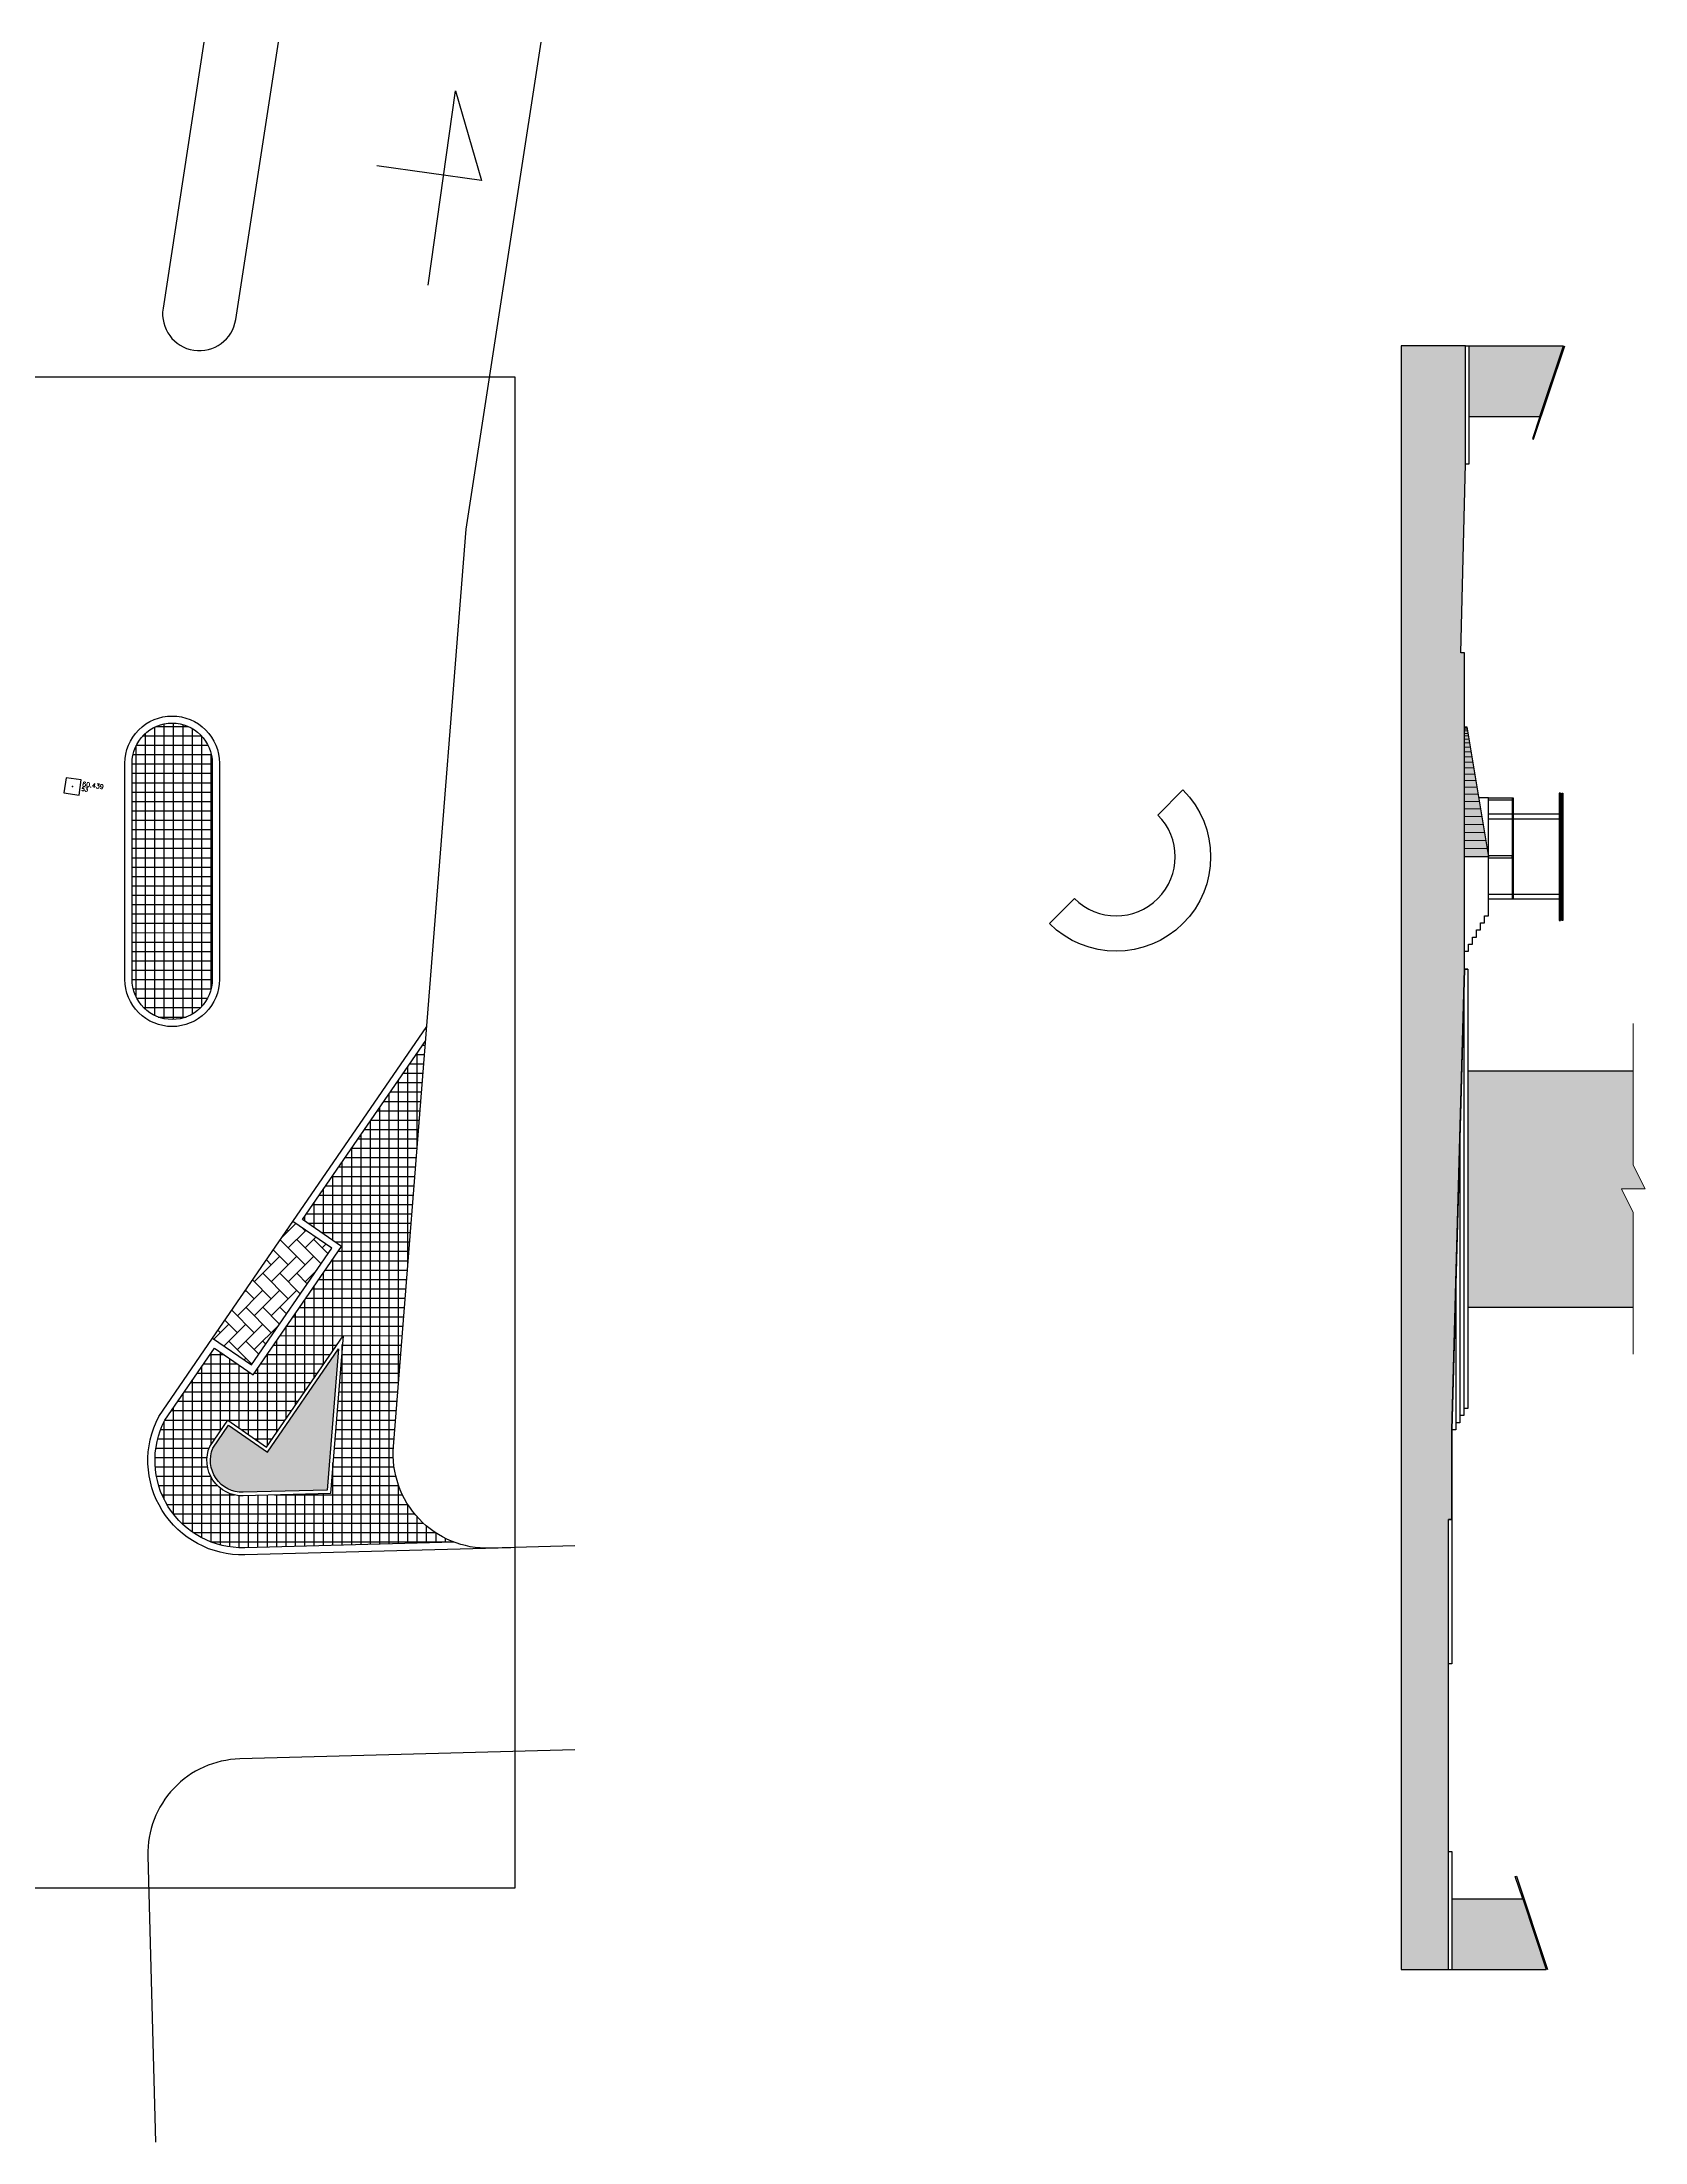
# Model space of a CAD drawing. Extents: x 387222 to 388513, y 9633222 to 9634061.
# Drawn here: x 387838.9 to 387906.8, y 9633404 to 9633492.9 of the extents above; entities that cross this region are included whole.
import ezdxf

# ---------------------------------------------------------------- set-up
doc = ezdxf.new("R2010")
doc.units = 0
doc.header["$LTSCALE"] = 0.049213
doc.header["$PDSIZE"] = -2.5
for name, color, linetype, lineweight in [('ARQ_ALVENARIA', 1, 'Continuous', 0), ('PAISAGISMO', 73, 'Continuous', 25), ('Rachura', 253, 'Continuous', 5)]:
    doc.layers.add(name, color=color, linetype=linetype, lineweight=lineweight)
for name, color, linetype in [('HACH', 8, 'Continuous'), ('MEIO-FIO', 3, 'Continuous'), ('P04', 41, 'Continuous'), ('P08', 8, 'Continuous'), ('P1', 1, 'Continuous'), ('P2', 2, 'Continuous'), ('PT-COTA', 2, 'Continuous'), ('PT-DESC', 9, 'Continuous'), ('PT-PONTO', 1, 'Continuous')]:
    doc.layers.add(name, color=color, linetype=linetype)
doc.styles.add('ROMANS', font='ROMANS.shx')

# ---------------------------------------------------------------- blocks, each defined once
blk = doc.blocks.new('MARCO')
at = {"color": 3}
blk.add_lwpolyline([(-2.5, -2.5), (2.5, -2.5), (2.5, 2.5), (-2.5, 2.5)], close=True, dxfattribs=at)
at = {"color": 1, "const_width": 0.25}
blk.add_lwpolyline([(-0.12, 0, 1), (0.12, 0, 1)], format="xyb", close=True, dxfattribs=at)
blk.add_point((0, 0))
at = {"layer": 'PT-COTA', "style": 'ROMANS'}
blk.add_attdef('COTA', (3, 0.5), '', height=1.5, dxfattribs=at)
at = {"layer": 'PT-DESC', "style": 'ROMANS', "flags": 8}
blk.add_attdef('DESC', (3, -2.3), '', height=1, dxfattribs=at)
at = {"layer": 'PT-PONTO', "style": 'ROMANS'}
blk.add_attdef('PONTO', (3, -1), '', height=1.25, dxfattribs=at)

msp = doc.modelspace()

# ---------------------------------------------------------------- hatches: boundary and pattern name
at = {"layer": 'HACH'}
h = msp.add_hatch(dxfattribs=at)
h.set_pattern_fill('AR-PARQ1', color=256, scale=0.001, angle=45)
h.set_pattern_definition([(135, (0, 100), (-0.431052293811, 3e-17), [0.3048, -0.3048]), (135, (0.03592, 100.03592), (-0.431052293811, 3e-17), [0.3048, -0.3048]), (135, (0.07184, 100.07184), (-0.431052293811, 3e-17), [0.3048, -0.3048]), (135, (0.10776, 100.10776), (-0.431052293811, 3e-17), [0.3048, -0.3048]), (135, (0.14368, 100.14368), (-0.431052293811, 3e-17), [0.3048, -0.3048]), (135, (0.1796, 100.1796), (-0.431052293811, 3e-17), [0.3048, -0.3048]), (135, (0.21553, 100.21553), (-0.431052293811, 3e-17), [0.3048, -0.3048]), (45, (-0.21553, 100.21553), (0.431052293811, -3e-17), [0.3048, -0.3048]), (45, (-0.25145, 100.25145), (0.431052293811, -3e-17), [0.3048, -0.3048]), (45, (-0.28737, 100.28737), (0.431052293811, -3e-17), [0.3048, -0.3048]), (45, (-0.3233, 100.3233), (0.431052293811, -3e-17), [0.3048, -0.3048]), (45, (-0.3592, 100.3592), (0.431052293811, -3e-17), [0.3048, -0.3048]), (45, (-0.39513, 100.39513), (0.431052293811, -3e-17), [0.3048, -0.3048]), (45, (-0.43105, 100.43105), (0.431052293811, -3e-17), [0.3048, -0.3048])])
h.paths.add_polyline_path([(387896.495, 9633480.079), (387896.495, 9633411.311), (387898.495, 9633411.311), (387898.495, 9633430.37), (387898.645, 9633430.37), (387898.645, 9633434.17), (387898.815, 9633440.425), (387899.175, 9633453.67), (387899.175, 9633467.078), (387899.025, 9633467.078), (387899.225, 9633475.079), (387899.225, 9633480.079)])
h = msp.add_hatch(dxfattribs=at)
h.set_pattern_fill('AR-SAND', color=256, scale=0.001, angle=-90, style=0)
h.set_pattern_definition([(307.5, (-9245376.52059, 10021541.200707), (0.04894132373293, 0.00160003129598), [0, -0.038608, 0, -0.04318, 0, -0.041275]), (277.5, (-9245376.52059, 10021541.200707), (0.07168251005684, -0.0449523283138), [0, -0.020828, 0, -0.034798, 0, -0.013335]), (237.5, (-9245376.52059, 10021541.23195), (0.00014371846785, -0.07909923702415), [0, -0.0127, 0, -0.04572, 0, -0.05969]), (227.5, (-9245376.52059, 10021541.23195), (0.0222929323257, -0.07635564524723), [0, -0.00635, 0, -0.029972, 0, -0.03429])])
h.paths.add_polyline_path([(387903.375, 9633480.079), (387902.375, 9633477.079), (387899.375, 9633477.079), (387899.375, 9633480.079)])
h = msp.add_hatch(dxfattribs=at)
h.set_pattern_fill('AR-SAND', color=256, scale=0.001, angle=-90, style=0)
h.set_pattern_definition([(307.5, (-9245450.100662, 10021110.16766), (0.04894132373293, 0.00160003129598), [0, -0.038608, 0, -0.04318, 0, -0.041275]), (277.5, (-9245450.10066, 10021110.16766), (0.07168251005684, -0.0449523283138), [0, -0.020828, 0, -0.034798, 0, -0.013335]), (237.5, (-9245450.100662, 10021110.198902), (0.00014371846785, -0.07909923702415), [0, -0.0127, 0, -0.04572, 0, -0.05969]), (227.5, (-9245450.10066, 10021110.1989), (0.0222929323257, -0.07635564524723), [0, -0.00635, 0, -0.029972, 0, -0.03429])])
h.paths.add_polyline_path([(387899.175, 9633463.936), (387899.275, 9633463.936), (387900.195, 9633458.436), (387899.175, 9633458.436)])
h = msp.add_hatch(dxfattribs=at)
h.set_pattern_fill('AR-SAND', color=256, scale=0.005, style=0)
h.set_pattern_definition([(37.5, (0, 100), (-0.00800015648, 0.2447066186647), [0, -0.19304, 0, -0.2159, 0, -0.206375]), (7.5, (0, 100), (0.224761641569, 0.358412550284), [0, -0.10414, 0, -0.17399, 0, -0.066675]), (327.5, (-0.1562, 100), (0.3954961851207, 0.0007185923393), [0, -0.0635, 0, -0.2286, 0, -0.29845]), (317.5, (-0.1562, 100), (0.381778226236, 0.111464661629), [0, -0.03175, 0, -0.14986, 0, -0.17145])])
h.paths.add_polyline_path([(387905.825, 9633444.37), (387906.825, 9633444.37), (387906.325, 9633445.37), (387906.325, 9633449.37), (387899.325, 9633449.37), (387899.325, 9633439.37), (387906.325, 9633439.37), (387906.325, 9633443.37)])
h = msp.add_hatch(dxfattribs=at)
h.set_pattern_fill('AR-SAND', color=256, scale=0.001, angle=-90, style=0)
h.set_pattern_definition([(307.5, (-9245377.25059, 10021466.15002), (0.04894132373293, 0.00160003129598), [0, -0.038608, 0, -0.04318, 0, -0.041275]), (277.5, (-9245377.25059, 10021466.15002), (0.07168251005684, -0.0449523283138), [0, -0.020828, 0, -0.034798, 0, -0.013335]), (237.5, (-9245377.25059, 10021466.18126), (0.00014371846785, -0.07909923702415), [0, -0.0127, 0, -0.04572, 0, -0.05969]), (227.5, (-9245377.25059, 10021466.18126), (0.0222929323257, -0.07635564524723), [0, -0.00635, 0, -0.029972, 0, -0.03429])])
h.paths.add_polyline_path([(387902.645, 9633411.311), (387901.645, 9633414.311), (387898.645, 9633414.311), (387898.645, 9633411.311)])
at = {"layer": 'P04'}
h = msp.add_hatch(dxfattribs=at)
h.set_pattern_fill('NET', color=256, scale=0.125, angle=90)
edge = h.paths.add_edge_path()
edge.add_arc((387844.443, 9633453.245), 1.7, -90, 0, ccw=False)
edge.add_arc((387844.443, 9633453.245), 1.7, 180, 270, ccw=False)
edge.add_line((387842.743, 9633453.245), (387842.743, 9633462.395))
edge.add_arc((387844.443, 9633462.395), 1.7, 90, 180, ccw=False)
edge.add_arc((387844.443, 9633462.395), 1.7, 0, 90, ccw=False)
edge.add_line((387846.143, 9633462.395), (387846.143, 9633453.245))
h = msp.add_hatch(dxfattribs=at)
h.set_pattern_fill('NET', color=256, scale=0.125, angle=90)
h.paths.add_polyline_path([(387855.18, 9633450.652), (387849.968, 9633443.07), (387851.616, 9633441.937), (387847.878, 9633436.498), (387846.229, 9633437.631), (387844.132, 9633434.579, 0.571482), (387847.515, 9633429.175), (387856.383, 9633429.414, -0.33339), (387853.815, 9633433.47)])
h.paths.add_polyline_path([(387851.679, 9633438.144), (387851.149, 9633431.473), (387847.455, 9633431.374, -0.548348), (387846.039, 9633433.47), (387846.796, 9633434.572), (387848.444, 9633433.439)], flags=16)
h.paths.add_polyline_path([(387851.485, 9633437.597), (387851.01, 9633431.62), (387847.451, 9633431.524, -0.544936), (387846.171, 9633433.397), (387846.835, 9633434.363), (387848.483, 9633433.23)], flags=0)
at = {"layer": 'P08'}
h = msp.add_hatch(dxfattribs=at)
h.set_pattern_fill('AR-HBONE', color=256, scale=0.005, angle=90)
h.paths.add_polyline_path([(387851.199, 9633441.86), (387849.551, 9633442.993), (387846.152, 9633438.048), (387847.8, 9633436.915)])
at = {"layer": 'PAISAGISMO', "ltscale": 0.5}
h = msp.add_hatch(color=256, dxfattribs=at)
h.dxf.hatch_style = 1
edge = h.paths.add_edge_path()
edge.add_line((387851.485, 9633437.597), (387851.01, 9633431.62))
edge.add_line((387851.01, 9633431.62), (387847.451, 9633431.524))
edge.add_arc((387847.415, 9633432.874), 1.35, 157.19146, 271.54171, ccw=False)
edge.add_line((387846.171, 9633433.397), (387846.835, 9633434.363))
edge.add_line((387846.835, 9633434.363), (387848.483, 9633433.23))
edge.add_line((387848.483, 9633433.23), (387851.485, 9633437.597))

# ---------------------------------------------------------------- linework, layer by layer
msp.add_line((387899.325, 9633453.67), (387899.175, 9633453.67))
for points in [[(387855.284, 9633482.648), (387856.448, 9633490.864), (387857.545, 9633487.072), (387853.114, 9633487.7)], [(387899.225, 9633480.079), (387896.495, 9633480.079)], [(387899.225, 9633480.079), (387903.375, 9633480.079)], [(387902.375, 9633477.079), (387903.375, 9633480.079)], [(387899.375, 9633477.079), (387902.375, 9633477.079)], [(387901.195, 9633460.233), (387900.195, 9633460.233)], [(387901.195, 9633460.033), (387900.195, 9633460.033)], [(387903.195, 9633460.233), (387901.245, 9633460.233)], [(387903.195, 9633460.033), (387901.245, 9633460.033)], [(387901.195, 9633456.839), (387900.195, 9633456.839)], [(387903.195, 9633456.639), (387900.195, 9633456.639)], [(387903.195, 9633456.839), (387901.245, 9633456.839)], [(387899.325, 9633449.37), (387906.325, 9633449.37)], [(387898.815, 9633440.425), (387898.815, 9633435.07)], [(387899.325, 9633439.37), (387906.325, 9633439.37)], [(387898.645, 9633414.311), (387901.645, 9633414.311)], [(387901.645, 9633414.311), (387902.645, 9633411.311)], [(387898.495, 9633411.311), (387902.645, 9633411.311)]]:
    msp.add_lwpolyline(points)
for points in [[(387858.952, 9633414.764), (387734.952, 9633414.764), (387734.952, 9633478.764), (387858.952, 9633478.764)], [(387903.195, 9633455.739), (387903.245, 9633455.739), (387903.245, 9633461.133), (387903.195, 9633461.133)]]:
    msp.add_lwpolyline(points, close=True)
msp.add_circle((387903.27, 9633460.136), 0.025)
msp.add_point((387840.225, 9633461.416, 60.439))
at = {"layer": 'ARQ_ALVENARIA'}
msp.add_lwpolyline([(387906.325, 9633437.37), (387906.325, 9633443.37), (387905.825, 9633444.37), (387906.825, 9633444.37), (387906.325, 9633445.37), (387906.325, 9633445.37), (387906.325, 9633451.37)], dxfattribs=at)
at = {"layer": 'MEIO-FIO'}
msp.add_line((387898.645, 9633430.37), (387898.495, 9633430.37), dxfattribs=at)
for points in [[(387845.789, 9633492.938), (387844.056, 9633481.661, 1), (387847.135, 9633481.188), (387848.941, 9633492.938)], [(387861.501, 9633429.251), (387857.91, 9633429.155, -0.445664), (387853.815, 9633433.47), (387856.901, 9633472.314), (387860.07, 9633492.938)], [(387846.443, 9633453.245, -0.414214), (387844.443, 9633451.245), (387844.443, 9633451.245, -0.414214), (387842.443, 9633453.245), (387842.443, 9633462.395, -0.414214), (387844.443, 9633464.395), (387844.443, 9633464.395, -0.414214), (387846.443, 9633462.395), (387846.443, 9633453.245)], [(387858.787, 9633429.178), (387847.523, 9633428.875, -0.573047), (387843.874, 9633434.734), (387846.152, 9633438.048), (387847.8, 9633436.915), (387851.199, 9633441.86), (387849.551, 9633442.993), (387855.228, 9633451.251)], [(387856.383, 9633429.414), (387847.515, 9633429.175, -0.571482), (387844.132, 9633434.579), (387846.229, 9633437.631), (387847.878, 9633436.498), (387851.616, 9633441.937), (387849.968, 9633443.07), (387855.18, 9633450.652)], [(387851.679, 9633438.144), (387851.149, 9633431.473), (387847.455, 9633431.374, -0.548348), (387846.039, 9633433.47), (387846.796, 9633434.572), (387848.444, 9633433.439), (387851.679, 9633438.144)], [(387861.501, 9633420.615), (387847.305, 9633420.233, 0.414214), (387843.415, 9633416.126), (387843.741, 9633404.011)]]:
    msp.add_lwpolyline(points, format="xyb", dxfattribs=at)
msp.add_lwpolyline([(387896.495, 9633480.079), (387896.495, 9633411.311), (387898.495, 9633411.311), (387898.495, 9633430.37), (387898.645, 9633430.37), (387898.645, 9633434.17), (387898.815, 9633440.425), (387899.175, 9633453.67), (387899.175, 9633467.078), (387899.025, 9633467.078), (387899.225, 9633475.079), (387899.225, 9633480.079)], close=True, dxfattribs=at)
for points in [[(387899.225, 9633475.079), (387899.375, 9633475.079), (387899.375, 9633480.079)], [(387899.225, 9633475.079), (387899.225, 9633480.079)], [(387899.175, 9633467.078), (387899.025, 9633467.078), (387899.225, 9633475.079)], [(387899.175, 9633453.67), (387899.175, 9633467.078)], [(387899.175, 9633463.936), (387899.275, 9633463.936), (387900.195, 9633458.436), (387899.175, 9633458.436), (387899.175, 9633463.936)], [(387899.175, 9633453.67), (387898.645, 9633434.17)], [(387898.645, 9633434.17), (387898.645, 9633430.37)], [(387898.495, 9633411.311), (387898.495, 9633430.37)], [(387898.645, 9633430.37), (387898.495, 9633430.37)], [(387898.645, 9633430.37), (387898.645, 9633424.262), (387898.495, 9633424.262)], [(387898.495, 9633416.311), (387898.645, 9633416.311), (387898.645, 9633411.311)]]:
    msp.add_lwpolyline(points, dxfattribs=at)
for points in [[(387846.143, 9633453.245, -0.414214), (387844.443, 9633451.545, -0.414214), (387842.743, 9633453.245), (387842.743, 9633462.395, -0.414214), (387844.443, 9633464.095, -0.414214), (387846.143, 9633462.395)], [(387851.485, 9633437.597), (387851.01, 9633431.62), (387847.451, 9633431.524, -0.544936), (387846.171, 9633433.397), (387846.835, 9633434.363), (387848.483, 9633433.23)]]:
    msp.add_lwpolyline(points, format="xyb", close=True, dxfattribs=at)
at = {"layer": 'P08'}
msp.add_lwpolyline([(387846.152, 9633438.048), (387849.551, 9633442.993)], dxfattribs=at)
at = {"layer": 'P1'}
for points in [[(387902.375, 9633477.079), (387902.059, 9633476.131), (387902.106, 9633476.115), (387903.428, 9633480.079)], [(387901.645, 9633414.311), (387901.329, 9633415.26), (387901.376, 9633415.275), (387902.698, 9633411.311)]]:
    msp.add_lwpolyline(points, dxfattribs=at)
msp.add_lwpolyline([(387903.295, 9633461.133), (387903.345, 9633461.133), (387903.345, 9633455.739), (387903.295, 9633455.739)], close=True, dxfattribs=at)
msp.add_circle((387903.27, 9633456.736), 0.025, dxfattribs=at)
at = {"layer": 'P2'}
for p, q in [((387900.195, 9633460.936), (387901.245, 9633460.936)), ((387901.195, 9633460.836), (387900.195, 9633460.836)), ((387900.195, 9633458.486), (387901.195, 9633458.486)), ((387900.195, 9633458.386), (387901.195, 9633458.386)), ((387899.175, 9633453.67), (387899.325, 9633453.67)), ((387899.155, 9633434.77), (387898.985, 9633434.77)), ((387899.325, 9633435.07), (387899.155, 9633435.07)), ((387898.815, 9633434.17), (387898.645, 9633434.17)), ((387898.985, 9633434.47), (387898.815, 9633434.47))]:
    msp.add_line(p, q, dxfattribs=at)
msp.add_lwpolyline([(387887.254, 9633461.264, -1), (387881.597, 9633455.608), (387882.658, 9633456.668, 1), (387886.193, 9633460.204), (387887.254, 9633461.264)], format="xyb", dxfattribs=at)
for points in [[(387899.175, 9633454.436), (387899.345, 9633454.436), (387899.345, 9633454.736), (387899.515, 9633454.736), (387899.515, 9633455.036), (387899.685, 9633455.036), (387899.685, 9633455.336), (387899.855, 9633455.336), (387899.855, 9633455.636), (387900.025, 9633455.636), (387900.025, 9633455.936), (387900.195, 9633455.936), (387900.195, 9633460.936)], [(387900.195, 9633460.936), (387899.777, 9633460.936)], [(387901.195, 9633460.936), (387901.195, 9633456.639)], [(387901.245, 9633460.936), (387901.245, 9633456.639)], [(387901.195, 9633458.386), (387901.195, 9633458.486)], [(387899.325, 9633453.67), (387899.325, 9633435.07)], [(387899.155, 9633452.935), (387899.155, 9633434.77)], [(387898.985, 9633446.68), (387898.985, 9633434.47)], [(387898.815, 9633440.425), (387898.815, 9633434.17)]]:
    msp.add_lwpolyline(points, dxfattribs=at)
at = {"layer": 'Rachura'}
for p, q in [((387899.175, 9633463.925), (387899.277, 9633463.925)), ((387899.175, 9633463.893), (387899.282, 9633463.893)), ((387899.175, 9633463.839), (387899.291, 9633463.839)), ((387899.175, 9633463.763), (387899.304, 9633463.763)), ((387899.175, 9633463.656), (387899.322, 9633463.656)), ((387899.175, 9633463.55), (387899.339, 9633463.55)), ((387899.175, 9633463.412), (387899.362, 9633463.412)), ((387899.175, 9633463.256), (387899.389, 9633463.256)), ((387899.175, 9633463.08), (387899.418, 9633463.08)), ((387899.175, 9633462.886), (387899.451, 9633462.886)), ((387899.175, 9633462.674), (387899.486, 9633462.674)), ((387899.175, 9633462.437), (387899.525, 9633462.437)), ((387899.175, 9633462.201), (387899.565, 9633462.201)), ((387899.175, 9633461.935), (387899.61, 9633461.935)), ((387899.175, 9633461.669), (387899.654, 9633461.669)), ((387899.175, 9633461.383), (387899.702, 9633461.383)), ((387899.175, 9633461.086), (387899.752, 9633461.086)), ((387899.175, 9633460.778), (387899.803, 9633460.778)), ((387899.175, 9633460.461), (387899.856, 9633460.461)), ((387899.175, 9633460.136), (387899.911, 9633460.136)), ((387899.175, 9633459.804), (387899.966, 9633459.804)), ((387899.175, 9633459.465), (387900.023, 9633459.465)), ((387899.175, 9633459.125), (387900.079, 9633459.125)), ((387899.175, 9633458.781), (387900.137, 9633458.781))]:
    msp.add_line(p, q, dxfattribs=at)

# ---------------------------------------------------------------- block references
at = {"xscale": 0.13, "yscale": 0.13, "zscale": 0.13, "rotation": 351.9382576196968}
msp.add_blockref('MARCO', (387840.225, 9633461.416, 60.439), dxfattribs=at).add_auto_attribs({'COTA': '60.439', 'PONTO': '53'})

doc.saveas('drawing.dxf')
